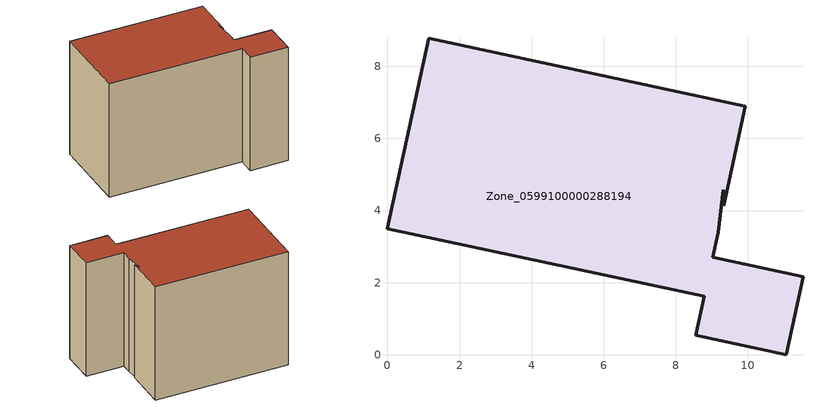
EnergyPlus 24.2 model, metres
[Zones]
Zone_0599100000288194
 floor ground (C_G): 9.18,3.4 9.03,2.7 11.53,2.16 11.07,0 8.56,0.54 8.79,1.62 0,3.5 1.14,8.78 9.93,6.9 9.34,4.13 9.31,4.58 z0
 wall outside (C_F): 11.07,0 11.53,2.16 9.03,2.7 9.18,3.4 9.31,4.58 9.34,4.13 9.93,6.9 1.14,8.78 0,3.5 8.79,1.62 8.56,0.54 11.07,0 z0:8.13
 roof outside (C_R): 9.34,4.13 9.93,6.9 1.14,8.78 0,3.5 8.79,1.62 8.56,0.54 11.07,0 11.53,2.16 9.03,2.7 9.18,3.4 9.31,4.58 z8.13
[BUILDING]
Pand.0599100000288194: North Axis=0; Terrain=City; Loads Convergence Tolerance Value=0.04; Temperature Convergence Tolerance Value=0.4; Solar Distribution=FullExterior; Maximum Number of Warmup Days=25; Minimum Number of Warmup Days=1
[Site:Location]
Rotterdam.The.Hague.AP_ZH_NLD Design_Conditions: Latitude=51.96; Longitude=4.45; Time Zone=1; Elevation=-4.5
[SITE:GROUNDTEMPERATURE:BUILDINGSURFACE]
18, 18, 18, 18, 18, 18, 18, 18, 18, 18, 18, 18
[MATERIAL] Thermal Absorptance=0.9; Solar Absorptance=0.7; Visible Absorptance=0.7
Name | Roughness | Thickness | Conductivity | Density | Specific Heat
G.TI.1975-1991 | MediumSmooth | 0.15 | 0.288461 | 540 | 1210
F.TI.1975-1991 | Rough | 0.3 | 0.230769 | 1920 | 840
R.TI.1975-1991 | MediumRough | 0.2 | 0.153846 | 1500 | 1000
[CONSTRUCTION]
C_G: G.TI.1975-1991
C_F: F.TI.1975-1991
C_R: R.TI.1975-1991
[ZONE]
Zone_0599100000288194: Type=1; Multiplier=1; Ceiling Height=Autocalculate; Volume=Autocalculate; Floor Area=autocalculate; Part of Total Floor Area=Yes
[ZONEINFILTRATION:DESIGNFLOWRATE]
Infil_Zone_0599100000288194: Zone or ZoneList or Space or SpaceList=Zone_0599100000288194; Schedule=AlwaysOn; Design Flow Rate Calculation Method=Flow/Area; Flow Rate per Floor Area=0.003; Constant Term Coefficient=1; Temperature Term Coefficient=0; Velocity Term Coefficient=0; Velocity Squared Term Coefficient=0
[HVACTEMPLATE:ZONE:IDEALLOADSAIRSYSTEM]
Zone_0599100000288194: Maximum Heating Supply Air Temperature=50; Minimum Cooling Supply Air Temperature=13; Maximum Heating Supply Air Humidity Ratio=0.0156; Minimum Cooling Supply Air Humidity Ratio=0.0077; Heating Limit=NoLimit; Cooling Limit=NoLimit; Dehumidification Control Type=ConstantSensibleHeatRatio; Cooling Sensible Heat Ratio=0.7; Dehumidification Setpoint=60; Humidification Control Type=None; Humidification Setpoint=30; Outdoor Air Method=None; Outdoor Air Flow Rate per Person=0.00944; Outdoor Air Flow Rate per Zone Floor Area=0; Outdoor Air Flow Rate per Zone=0; Demand Controlled Ventilation Type=None; Outdoor Air Economizer Type=NoEconomizer; Heat Recovery Type=None; Sensible Heat Recovery Effectiveness=0.7; Latent Heat Recovery Effectiveness=0.65
[ZONECONTROL:THERMOSTAT]
ThermostatControl_Zone_0599100000288194: Zone or ZoneList=Zone_0599100000288194; Control Type Schedule=DualSetpointControlType; Control 1=Thermostat_Zone_0599100000288194; Temperature Difference Between Cutout And Setpoint=0
[THERMOSTATSETPOINT:DUALSETPOINT]
Thermostat_Zone_0599100000288194: Heating Setpoint Temperature Schedule=HeatingSetpoint_Zone_0599100000288194; Cooling Setpoint Temperature Schedule=CoolingSetpoint_Zone_0599100000288194
[SCHEDULE:COMPACT]
HeatingSetpoint_Zone_0599100000288194: Through: 12/31, For: AllDays, Until: 24:00, 21
CoolingSetpoint_Zone_0599100000288194: Through: 12/31, For: AllDays, Until: 24:00, 24
DualSetpointControlType: Through: 12/31, For: AllDays, Until: 24:00, 4
AlwaysOn: Through: 12/31, For: AllDays, Until: 24:00, 1
